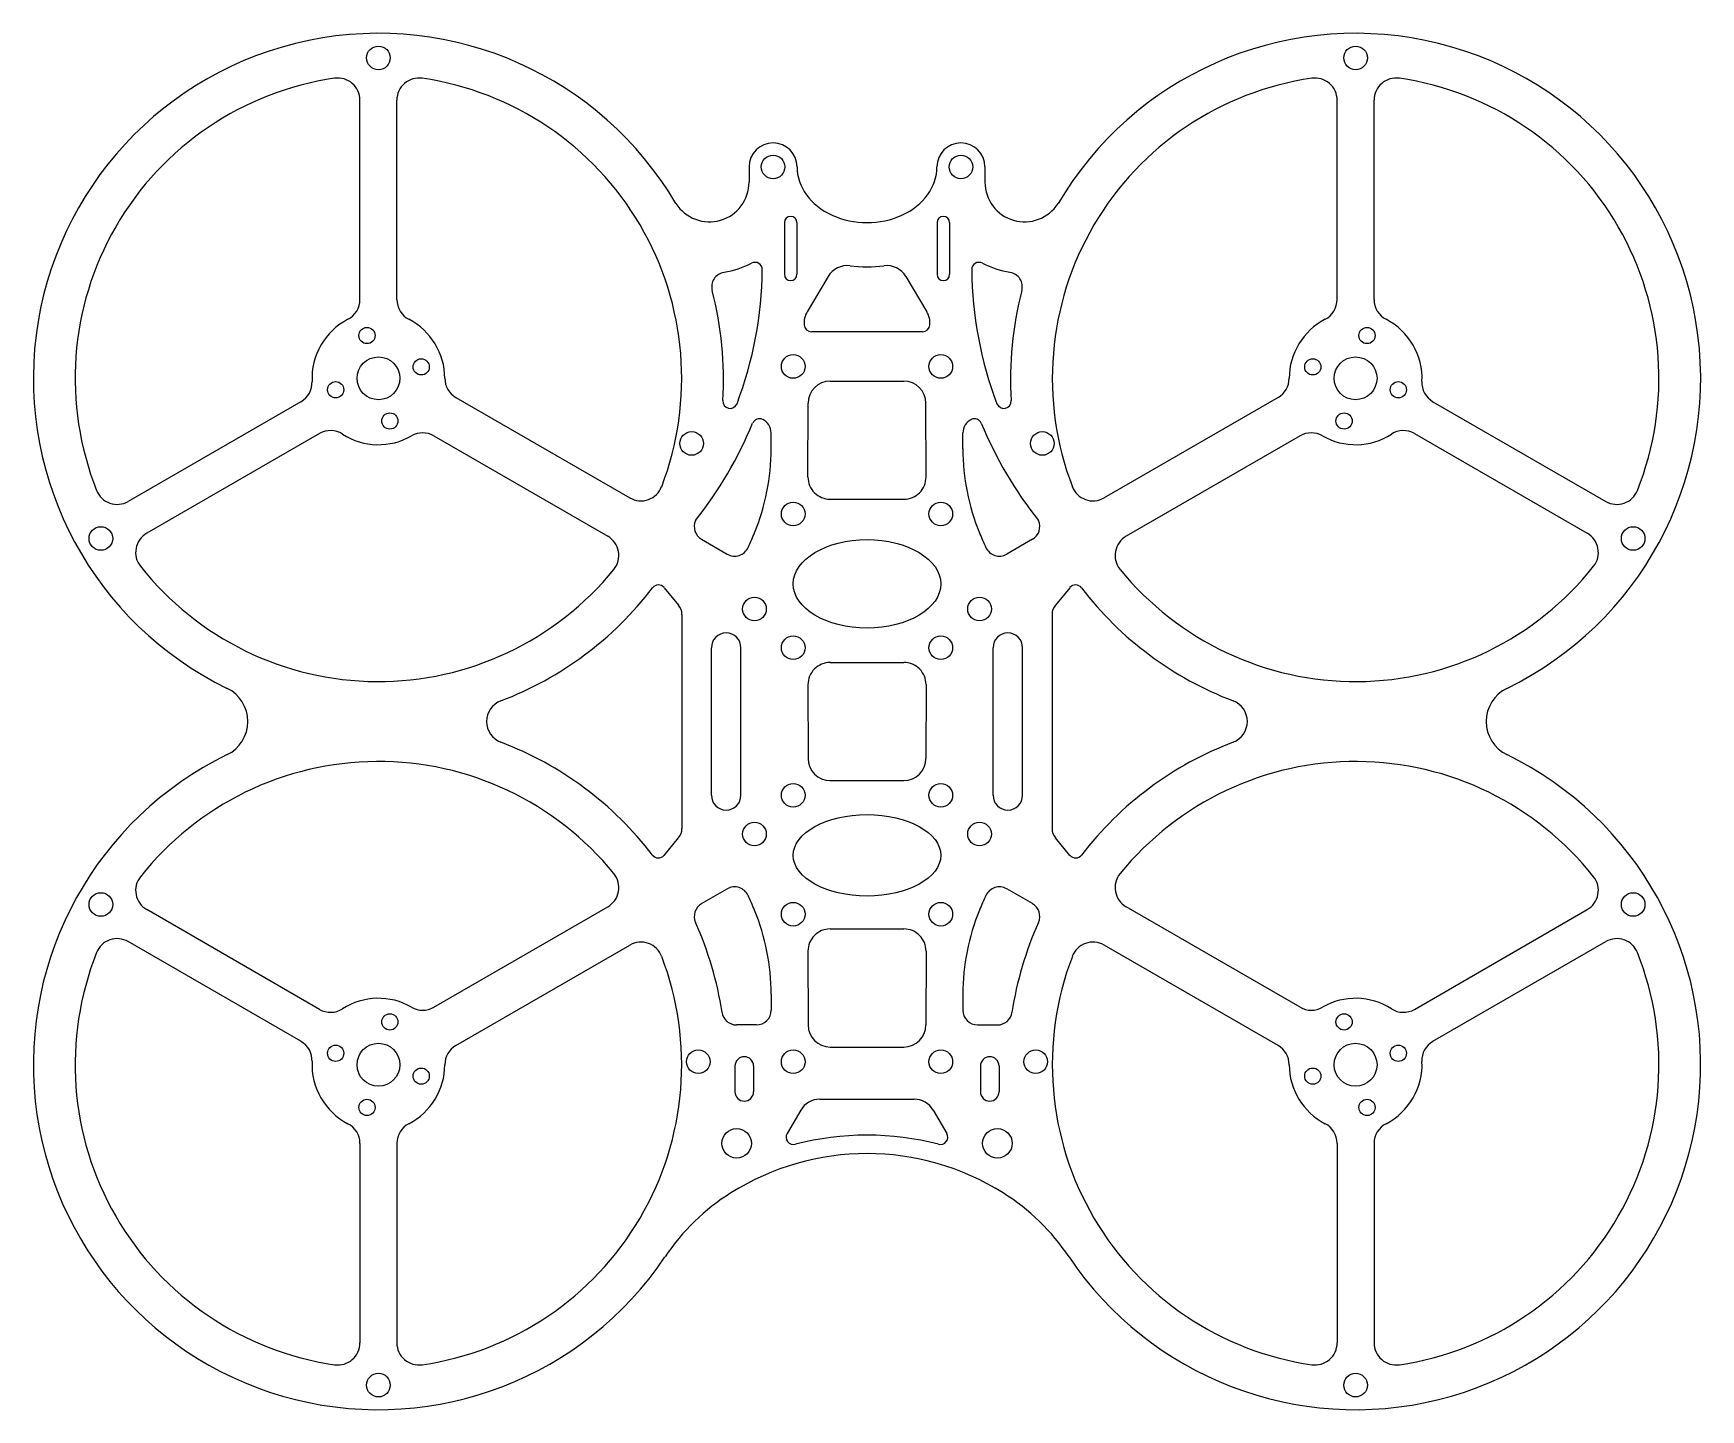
# Model space of a CAD drawing. Header units: millimetres. Extents: x 454 to 680, y 94 to 280.
import ezdxf

# ---------------------------------------------------------------- set-up
doc = ezdxf.new("R2010")
doc.units = ezdxf.units.MM

msp = doc.modelspace()

# ---------------------------------------------------------------- linework, layer by layer
at = {"color": 7, "linetype": 'Continuous', "lineweight": 25}
for p, q in [((498.07, 244.38), (498.07, 271.41)), ((503.07, 244.38), (503.07, 271.41)), ((630.49, 244.38), (630.49, 271.41)), ((635.49, 244.38), (635.49, 271.41)), ((550.8, 262.36), (550.8, 260.3)), ((582.76, 262.36), (582.76, 260.3)), ((555.58, 254.81), (555.58, 247.81)), ((557.28, 254.81), (557.28, 247.81)), ((576.28, 254.81), (576.28, 247.81)), ((577.98, 254.81), (577.98, 247.81)), ((561.51, 247.52), (558.67, 242.72)), ((572.05, 247.52), (574.89, 242.72)), ((574.31, 240.03), (559.25, 240.03)), ((561.79, 233.32), (571.77, 233.32)), ((490.08, 230.54), (466.67, 217.03)), ((511.07, 231.11), (534.65, 217.5)), ((622.49, 231.11), (598.9, 217.5)), ((643.47, 230.54), (666.89, 217.03)), ((558.78, 220.32), (558.79, 230.32)), ((574.78, 220.32), (574.77, 230.32)), ((492.58, 226.21), (469.17, 212.7)), ((553.79, 224.15), (553.79, 226.32)), ((579.77, 224.15), (579.77, 226.32)), ((640.97, 226.21), (664.39, 212.7)), ((508.07, 225.92), (531.65, 212.3)), ((625.49, 225.92), (601.9, 212.3)), ((561.78, 217.32), (571.78, 217.32)), ((544.37, 211.89), (547.85, 209.88)), ((589.19, 211.89), (585.71, 209.88)), ((539.28, 205.33), (541.24, 202.97)), ((594.28, 205.33), (592.32, 202.97)), ((541.7, 201.7), (541.7, 172.69)), ((591.86, 201.7), (591.86, 172.69)), ((545.7, 177.19), (545.7, 197.19)), ((549.7, 177.19), (549.7, 197.19)), ((583.86, 177.19), (583.86, 197.19)), ((587.86, 177.19), (587.86, 197.19)), ((561.78, 195.19), (571.78, 195.19)), ((558.78, 192.19), (558.79, 182.19)), ((574.78, 192.19), (574.77, 182.19)), ((561.79, 179.19), (571.77, 179.19)), ((539.28, 169.05), (541.24, 171.41)), ((594.28, 169.05), (592.32, 171.41)), ((544.37, 162.5), (547.85, 164.51)), ((589.19, 162.5), (585.71, 164.51)), ((492.58, 148.17), (469.17, 161.69)), ((508.07, 148.47), (531.65, 162.08)), ((625.49, 148.47), (601.9, 162.08)), ((640.97, 148.17), (664.39, 161.69)), ((561.78, 159.07), (571.78, 159.07)), ((490.08, 143.84), (466.67, 157.36)), ((511.07, 143.27), (534.65, 156.89)), ((558.78, 156.06), (558.79, 146.06)), ((574.78, 156.06), (574.77, 146.06)), ((622.49, 143.27), (598.9, 156.89)), ((643.47, 143.84), (666.89, 157.36)), ((553.79, 150.23), (553.79, 148.06)), ((579.77, 150.23), (579.77, 148.06)), ((551.79, 146.06), (549.11, 146.06)), ((581.77, 146.06), (584.45, 146.06)), ((561.79, 143.07), (571.77, 143.07)), ((548.89, 140.5), (548.89, 137)), ((551.4, 140.5), (551.4, 137)), ((582.15, 140.5), (582.15, 137)), ((584.67, 140.5), (584.67, 137)), ((560.39, 136), (573.17, 136)), ((557.8, 134.51), (555.96, 131.35)), ((575.76, 134.51), (577.6, 131.35)), ((498.07, 130.01), (498.07, 102.97)), ((503.07, 130.01), (503.07, 102.97)), ((630.49, 130.01), (630.49, 102.97)), ((635.49, 130.01), (635.49, 102.97))]:
    msp.add_line(p, q, dxfattribs=at)
for centre, radius in [((500.57, 277.14), 1.6), ((632.99, 277.14), 1.6), ((554.05, 262.36), 1.6), ((579.51, 262.36), 1.6), ((499.02, 239.51), 1.1), ((634.54, 239.51), 1.1), ((500.57, 233.71), 2.9), ((506.37, 235.26), 1.1), ((556.78, 235.32), 1.6), ((576.78, 235.32), 1.6), ((627.19, 235.26), 1.1), ((632.99, 233.71), 2.9), ((494.78, 232.16), 1.1), ((638.78, 232.16), 1.1), ((502.12, 227.92), 1.1), ((631.43, 227.92), 1.1), ((543.02, 224.88), 1.6), ((590.54, 224.88), 1.6), ((556.78, 215.32), 1.6), ((576.78, 215.32), 1.6), ((462.96, 212), 1.6), ((670.6, 212), 1.6), ((551.53, 202.44), 1.6), ((582.03, 202.44), 1.6), ((556.78, 197.19), 1.6), ((576.78, 197.19), 1.6), ((556.78, 177.19), 1.6), ((576.78, 177.19), 1.6), ((551.53, 171.94), 1.6), ((582.03, 171.94), 1.6), ((462.96, 162.39), 1.6), ((670.6, 162.39), 1.6), ((556.78, 161.07), 1.6), ((576.78, 161.07), 1.6), ((502.12, 146.47), 1.1), ((631.43, 146.47), 1.1), ((494.78, 142.22), 1.1), ((500.57, 140.67), 2.9), ((543.92, 141.08), 1.6), ((556.78, 141.07), 1.6), ((576.78, 141.07), 1.6), ((589.64, 141.08), 1.6), ((632.99, 140.67), 2.9), ((638.78, 142.22), 1.1), ((506.37, 139.12), 1.1), ((627.19, 139.12), 1.1), ((499.02, 134.88), 1.1), ((634.54, 134.88), 1.1), ((549.11, 130.01), 2), ((584.45, 130.01), 2), ((500.57, 97.24), 1.6), ((632.99, 97.24), 1.6)]:
    msp.add_circle(centre, radius, dxfattribs=at)
for centre, radius, start, end in [((500.57, 233.71), 46.76, 30.4433, 243.9951), ((632.99, 233.71), 46.76, 296.0049, 149.5567), ((500.57, 233.71), 41.1, 98.3, 201.7), ((495.07, 271.41), 3, 0, 98.3), ((506.07, 271.41), 3, 81.7, 180), ((500.57, 233.71), 41.1, 339.0607, 81.7), ((632.99, 233.71), 41.1, 98.3, 200.9393), ((627.49, 271.41), 3, 0, 98.3), ((638.49, 271.41), 3, 81.7, 180), ((632.99, 233.71), 41.1, 338.3, 81.7), ((554.05, 262.36), 3.25, 0, 180), ((579.51, 262.36), 3.25, 0, 180), ((545.42, 260.3), 5.38, 212.5307, 0), ((588.14, 260.3), 5.38, 180, 327.4693), ((556.43, 254.81), 0.85, 0, 180), ((577.13, 254.81), 0.85, 0, 180), ((545.42, 260.3), 12.38, 279.251, 297.4686), ((551.59, 248.43), 1, 359.4136, 117.4686), ((564.09, 245.98), 3, 82.5984, 149.2957), ((569.47, 245.98), 3, 30.7043, 97.4016), ((581.97, 248.43), 1, 62.5314, 180.5864), ((588.14, 260.3), 12.38, 242.5314, 260.749), ((547.73, 246.1), 2, 99.251, 194.7249), ((499.9, 248.96), 52.69, 339.2253, 359.4136), ((556.43, 247.81), 0.85, 180, 0), ((577.13, 247.81), 0.85, 180, 0), ((633.65, 248.96), 52.69, 180.5864, 200.7747), ((585.83, 246.1), 2, 345.2751, 80.749), ((495.07, 244.38), 3, 297.2796, 360), ((506.07, 244.38), 3, 180, 242.7204), ((500.57, 233.71), 46.76, 356.2911, 14.7249), ((632.99, 233.71), 46.76, 165.2751, 183.7089), ((627.49, 244.38), 3, 297.2796, 360), ((638.49, 244.38), 3, 180, 242.7204), ((561.25, 241.19), 3, 149.2957, 184.5057), ((572.31, 241.19), 3, 355.4943, 30.7043), ((500.57, 233.71), 9, 117.2796, 182.7204), ((500.57, 233.71), 9, 0, 62.7204), ((559.25, 241.03), 1, 184.5057, 270), ((574.31, 241.03), 1, 270, 355.4943), ((632.99, 233.71), 9, 117.2796, 180), ((632.99, 233.71), 9, 357.2796, 62.7204), ((488.58, 233.14), 3, 300, 2.7204), ((512.57, 233.71), 3, 180, 240), ((561.79, 230.32), 3, 90, 179.9624), ((571.77, 230.32), 3, 0.0376, 90), ((620.99, 233.71), 3, 300, 360), ((644.97, 233.14), 3, 177.2796, 240), ((548.23, 230.62), 1, 176.2911, 339.2253), ((585.33, 230.62), 1, 200.7747, 3.7089), ((552.21, 227.23), 1, 64.7646, 157.4432), ((581.34, 227.23), 1, 22.5568, 115.2354), ((494.08, 223.62), 3, 57.2796, 120), ((500.57, 233.71), 9, 237.2796, 300), ((506.57, 223.32), 3, 60, 120), ((499.9, 248.96), 55.64, 321.6591, 337.4432), ((551.79, 226.32), 2, 359.9624, 64.7646), ((581.77, 226.32), 2, 115.2354, 180.0376), ((633.65, 248.96), 55.64, 202.5568, 218.3409), ((626.99, 223.32), 3, 60, 120), ((632.99, 233.71), 9, 240, 302.7204), ((639.47, 223.62), 3, 60, 122.7204), ((523.79, 224.17), 30, 337.6551, 359.9624), ((609.77, 224.17), 30, 180.0376, 202.3449), ((561.78, 220.32), 3, 179.9624, 270), ((571.78, 220.32), 3, 270, 0.0376), ((465.17, 219.62), 3, 201.7, 300), ((536.15, 220.1), 3, 240, 339.0607), ((597.4, 220.1), 3, 200.9393, 300), ((668.39, 219.62), 3, 240, 338.3), ((470.67, 210.1), 3, 120, 218.3), ((545.37, 213.62), 2, 155.8447, 240), ((500.57, 233.71), 55.1, 335.4031, 337.6551), ((632.99, 233.71), 55.1, 202.3449, 204.5969), ((588.19, 213.62), 2, 300, 24.1553), ((662.89, 210.1), 3, 321.7, 60), ((530.15, 209.7), 3, 320.9393, 60), ((548.85, 211.61), 2, 240, 335.4031), ((584.71, 211.61), 2, 204.5969, 300), ((603.4, 209.7), 3, 120, 219.0607), ((500.57, 233.71), 41.1, 218.3, 320.9393), ((632.99, 233.71), 41.1, 219.0607, 321.7), ((538.51, 204.7), 1, 39.6639, 142.5895), ((595.05, 204.7), 1, 37.4105, 140.3361), ((500.57, 233.71), 46.76, 290.7912, 322.5895), ((632.99, 233.71), 46.76, 217.4105, 249.2088), ((539.7, 201.7), 2, 0, 39.6639), ((593.86, 201.7), 2, 140.3361, 180), ((547.7, 197.19), 2, 0, 180), ((585.86, 197.19), 2, 0, 180), ((561.78, 192.19), 3, 90, 180.0376), ((571.78, 192.19), 3, 359.9624, 90), ((477.88, 187.19), 5, 296.0049, 63.9951), ((518.23, 187.19), 3, 110.7912, 249.2088), ((615.32, 187.19), 3, 290.7912, 69.2088), ((655.68, 187.19), 5, 116.0049, 243.9951), ((500.57, 140.67), 46.76, 37.4105, 69.2088), ((632.99, 140.67), 46.76, 110.7912, 142.5895), ((500.57, 140.67), 46.76, 116.0049, 326.1443), ((500.57, 140.67), 41.1, 39.0607, 141.7), ((561.79, 182.19), 3, 180.0376, 270), ((571.77, 182.19), 3, 270, 359.9624), ((632.99, 140.67), 46.76, 213.8557, 63.9951), ((632.99, 140.67), 41.1, 38.3, 140.9393), ((547.7, 177.19), 2, 180, 0), ((585.86, 177.19), 2, 180, 0), ((539.7, 172.69), 2, 320.3361, 0), ((593.86, 172.69), 2, 180, 219.6639), ((538.51, 169.69), 1, 217.4105, 320.3361), ((595.05, 169.69), 1, 219.6639, 322.5895), ((470.67, 164.29), 3, 141.7, 240), ((530.15, 164.68), 3, 300, 39.0607), ((603.4, 164.68), 3, 140.9393, 240), ((662.89, 164.29), 3, 300, 38.3), ((548.85, 162.77), 2, 24.5969, 120), ((500.57, 140.67), 55.1, 22.3449, 24.5969), ((632.99, 140.67), 55.1, 155.4031, 157.6551), ((584.71, 162.77), 2, 60, 155.4031), ((545.37, 160.76), 2, 120, 204.1553), ((523.79, 150.21), 30, 0.0376, 22.3449), ((609.77, 150.21), 30, 157.6551, 179.9624), ((588.19, 160.76), 2, 335.8447, 60), ((500.57, 140.67), 47.1, 8.6553, 24.1553), ((561.78, 156.07), 3, 90, 180.0376), ((571.78, 156.07), 3, 359.9624, 90), ((632.99, 140.67), 47.1, 155.8447, 171.3447), ((465.17, 154.76), 3, 60, 158.3), ((536.15, 154.29), 3, 20.9393, 120), ((597.4, 154.29), 3, 60, 159.0607), ((668.39, 154.76), 3, 21.7, 120), ((500.57, 140.67), 41.1, 158.3, 261.7), ((500.57, 140.67), 41.1, 278.3, 20.9393), ((632.99, 140.67), 41.1, 159.0607, 261.7), ((632.99, 140.67), 41.1, 278.3, 21.7), ((500.57, 140.67), 9, 60, 122.7204), ((632.99, 140.67), 9, 57.2796, 120), ((494.08, 150.77), 3, 240, 302.7204), ((506.57, 151.06), 3, 240, 300), ((549.11, 148.06), 2, 188.6553, 270), ((551.79, 148.06), 2, 270, 0.0376), ((581.77, 148.06), 2, 179.9624, 270), ((584.45, 148.06), 2, 270, 351.3447), ((626.99, 151.06), 3, 240, 300), ((639.47, 150.77), 3, 237.2796, 300), ((561.79, 146.07), 3, 180.0376, 270), ((571.77, 146.07), 3, 270, 359.9624), ((488.58, 141.24), 3, 357.2796, 60), ((512.57, 140.67), 3, 120, 180), ((620.99, 140.67), 3, 0, 60), ((644.97, 141.24), 3, 120, 182.7204), ((500.57, 140.67), 9, 177.2796, 242.7204), ((500.57, 140.67), 9, 297.2796, 360), ((550.15, 140.5), 1.26, 0, 180), ((583.41, 140.5), 1.26, 0, 180), ((632.99, 140.67), 9, 180, 242.7204), ((632.99, 140.67), 9, 297.2796, 2.7204), ((550.15, 137), 1.26, 180, 0), ((560.39, 133), 3, 90, 149.7961), ((573.17, 133), 3, 30.2039, 90), ((583.41, 137), 1.26, 180, 0), ((495.07, 130.01), 3, 0, 62.7204), ((506.07, 130.01), 3, 117.2796, 180), ((556.82, 130.85), 1, 149.7961, 284.5507), ((566.78, 92.5), 38.62, 75.4493, 104.5507), ((576.73, 130.85), 1, 255.4493, 30.2039), ((627.49, 130.01), 3, 0, 62.7204), ((638.49, 130.01), 3, 117.2796, 180), ((566.78, 94), 34.62, 57.8012, 122.1988), ((564.32, 97.91), 30, 122.1988, 146.1443), ((569.24, 97.91), 30, 33.8557, 57.8012), ((495.07, 102.97), 3, 261.7, 0), ((506.07, 102.97), 3, 180, 278.3), ((627.49, 102.97), 3, 261.7, 0), ((638.49, 102.97), 3, 180, 278.3)]:
    msp.add_arc(centre, radius, start, end, dxfattribs=at)
msp.add_ellipse((566.78, 262.36), major_axis=(-9.48, 0), ratio=0.79598, start_param=0, end_param=3.141593, dxfattribs=at)
for centre, ratio in [((566.78, 205.85), 0.6), ((566.78, 169.05), 0.551627)]:
    msp.add_ellipse(centre, major_axis=(-10, 0), ratio=ratio, dxfattribs=at)
msp.add_open_spline([(564.48, 248.96), (566, 248.76), (567.56, 248.76), (569.08, 248.96)], degree=3, dxfattribs=at)

doc.saveas('drawing.dxf')
